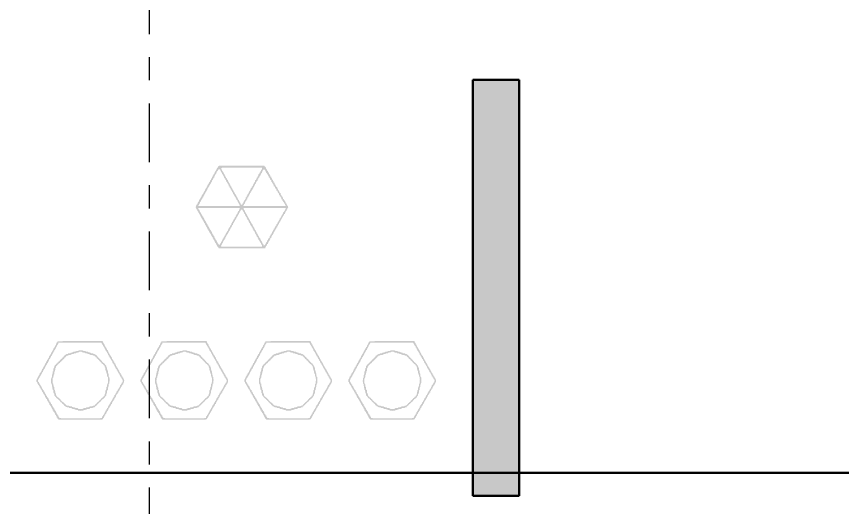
# Model space of a CAD drawing. Header units: metres. Extents: x -1.9 to 50, y -4.7 to 20.4.
# Drawn here: x 9.224 to 12.8, y 15.85 to 17.974 of the extents above; entities that cross this region are included whole.
import ezdxf

# ---------------------------------------------------------------- set-up
doc = ezdxf.new("R2010")
doc.units = ezdxf.units.M
doc.header["$LTSCALE"] = 0.1
doc.linetypes.add('DASHDOT', pattern=[3.556, 2.54, -0.508, 0, -0.508])
for name, color, linetype, lineweight in [('CORTES', 7, 'DASHDOT', 30), ('PAREDE', 7, 'Continuous', 50), ('PAREDE_CORTA_FOGO', 30, 'Continuous', 50), ('VASOS_TANQUES', 30, 'Continuous', 30)]:
    doc.layers.add(name, color=color, linetype=linetype, lineweight=lineweight)

# ---------------------------------------------------------------- blocks, each defined once
blk = doc.blocks.new('VASO_PRESSAO')
h = blk.add_hatch(color=256)
h.dxf.hatch_style = 1
h.paths.add_polyline_path([(-0.2586, 0.4458), (0.2448, 0.4476), (0.257, 0.4449), (0.2595, 0.4303), (0.2659, 0.4263), (0.2692, 0.411), (0.2766, 0.4092), (0.279, 0.3933), (0.2845, 0.3896), (0.2868, 0.3774), (0.2937, 0.3741), (0.2961, 0.3636), (0.3021, 0.3603), (0.3059, 0.3449), (0.3132, 0.3423), (0.3157, 0.3287), (0.321, 0.3261), (0.3237, 0.3114), (0.3304, 0.3081), (0.3319, 0.2992), (0.3352, 0.2918), (0.3401, 0.2892), (0.3426, 0.281), (0.3499, 0.278), (0.3523, 0.2625), (0.3597, 0.2606), (0.3621, 0.2452), (0.3679, 0.2405), (0.3712, 0.2283), (0.3782, 0.2234), (0.3793, 0.2149), (0.3864, 0.2112), (0.389, 0.1961), (0.3965, 0.194), (0.3988, 0.1807), (0.4045, 0.1769), (0.4074, 0.1623), (0.4135, 0.1594), (0.4159, 0.1487), (0.4222, 0.1451), (0.4257, 0.1323), (0.433, 0.1303), (0.4355, 0.114), (0.4435, 0.1109), (0.446, 0.0962), (0.4513, 0.0914), (0.4526, 0.0848), (0.4579, 0.0816), (0.4624, 0.0662), (0.4698, 0.0645), (0.4724, 0.0474), (0.4795, 0.0459), (0.4823, 0.0327), (0.4904, 0.0278), (0.491, 0.0205), (0.4982, 0.0082), (0.5, -0.004), (0.4968, -0.026), (0.4915, -0.0284), (0.4891, -0.0431), (0.4819, -0.0467), (0.4795, -0.0548), (0.4731, -0.0578), (0.4697, -0.0735), (0.4628, -0.0749), (0.4601, -0.092), (0.4526, -0.0939), (0.4518, -0.1018), (0.4444, -0.1116), (0.4439, -0.1189), (0.436, -0.1238), (0.4335, -0.1385), (0.4257, -0.1407), (0.4233, -0.1538), (0.4159, -0.1571), (0.4149, -0.1653), (0.4085, -0.1702), (0.4046, -0.1849), (0.3988, -0.1892), (0.3967, -0.202), (0.389, -0.2043), (0.3865, -0.2191), (0.3793, -0.2229), (0.3781, -0.2314), (0.3719, -0.2346), (0.3676, -0.2485), (0.3621, -0.2519), (0.3598, -0.268), (0.3524, -0.2699), (0.3485, -0.2851), (0.3426, -0.2885), (0.3401, -0.2967), (0.3339, -0.2998), (0.3309, -0.3145), (0.3235, -0.3169), (0.3206, -0.3328), (0.3157, -0.3357), (0.3132, -0.3474), (0.3059, -0.3521), (0.3035, -0.3625), (0.2966, -0.3658), (0.2937, -0.3811), (0.2863, -0.3829), (0.2839, -0.396), (0.279, -0.399), (0.2766, -0.4096), (0.2715, -0.4123), (0.2668, -0.4284), (0.2599, -0.4318), (0.2564, -0.444), (0.235, -0.4476), (-0.2491, -0.446), (-0.2539, -0.44), (-0.2588, -0.4387), (-0.2613, -0.4282), (-0.2685, -0.4245), (-0.2709, -0.4098), (-0.2762, -0.4074), (-0.2797, -0.3927), (-0.2865, -0.3903), (-0.2901, -0.3756), (-0.2968, -0.3707), (-0.298, -0.3622), (-0.3053, -0.3585), (-0.3077, -0.3459), (-0.3153, -0.3438), (-0.3175, -0.3289), (-0.3232, -0.3243), (-0.3266, -0.3096), (-0.3322, -0.3067), (-0.3346, -0.2961), (-0.342, -0.2922), (-0.3444, -0.2799), (-0.352, -0.2778), (-0.3542, -0.2626), (-0.3598, -0.2582), (-0.364, -0.2451), (-0.3701, -0.2411), (-0.3713, -0.2325), (-0.3781, -0.2289), (-0.3811, -0.2137), (-0.3884, -0.212), (-0.3917, -0.1971), (-0.3982, -0.1957), (-0.408, -0.1664), (-0.415, -0.1629), (-0.4177, -0.1505), (-0.4254, -0.1482), (-0.428, -0.1336), (-0.4358, -0.1287), (-0.4364, -0.1213), (-0.4446, -0.1036), (-0.452, -0.1018), (-0.4544, -0.0862), (-0.4618, -0.0833), (-0.4654, -0.0676), (-0.4715, -0.0645), (-0.474, -0.0539), (-0.4813, -0.0493), (-0.4838, -0.0379), (-0.4889, -0.0358), (-0.4933, -0.0187), (-0.4994, -0.0162), (-0.5, 0.0058), (-0.4984, 0.0105), (-0.4934, 0.0131), (-0.4813, 0.0457), (-0.474, 0.0481), (-0.4716, 0.0645), (-0.4642, 0.0665), (-0.4618, 0.0816), (-0.4544, 0.0854), (-0.452, 0.0936), (-0.4469, 0.0962), (-0.4432, 0.1109), (-0.4381, 0.1158), (-0.4353, 0.1305), (-0.4276, 0.1329), (-0.4253, 0.1476), (-0.4177, 0.1497), (-0.4153, 0.1647), (-0.408, 0.1683), (-0.3991, 0.194), (-0.3914, 0.1989), (-0.3889, 0.2136), (-0.3811, 0.2165), (-0.3787, 0.2332), (-0.3713, 0.2352), (-0.3686, 0.2478), (-0.3615, 0.2515), (-0.3526, 0.2796), (-0.3448, 0.2845), (-0.342, 0.2974), (-0.3346, 0.2992), (-0.3323, 0.3163), (-0.3248, 0.3181), (-0.3224, 0.3307), (-0.3168, 0.3358), (-0.3151, 0.3454), (-0.3099, 0.3481), (-0.3061, 0.3627), (-0.2981, 0.3676), (-0.2955, 0.3805), (-0.2881, 0.3823), (-0.2857, 0.3994), (-0.2784, 0.4012), (-0.2756, 0.4165), (-0.2703, 0.4214), (-0.2686, 0.4306), (-0.2624, 0.4336)])
h.paths.add_polyline_path([(0.235, 0.4302), (-0.2491, 0.4276), (-0.2515, 0.4137), (-0.2588, 0.4102), (-0.2599, 0.4018), (-0.2663, 0.397), (-0.27, 0.3823), (-0.2771, 0.3725), (-0.2777, 0.3652), (-0.2857, 0.361), (-0.2879, 0.3456), (-0.2955, 0.3434), (-0.298, 0.3309), (-0.3053, 0.3272), (-0.3064, 0.3187), (-0.3102, 0.311), (-0.316, 0.3065), (-0.3165, 0.2992), (-0.3209, 0.2943), (-0.3242, 0.282), (-0.3322, 0.2775), (-0.3344, 0.2625), (-0.3422, 0.26), (-0.3444, 0.2454), (-0.3517, 0.2417), (-0.3599, 0.2234), (-0.3605, 0.216), (-0.3677, 0.2112), (-0.3706, 0.1965), (-0.3778, 0.194), (-0.3811, 0.1791), (-0.3887, 0.1769), (-0.3909, 0.1622), (-0.3982, 0.1586), (-0.3993, 0.15), (-0.4071, 0.1329), (-0.4145, 0.128), (-0.4171, 0.1134), (-0.4251, 0.1102), (-0.4274, 0.0938), (-0.4349, 0.0919), (-0.4373, 0.0788), (-0.4429, 0.0742), (-0.4446, 0.0647), (-0.4498, 0.062), (-0.4544, 0.0459), (-0.4616, 0.0425), (-0.4642, 0.0294), (-0.4716, 0.0278), (-0.4738, 0.0107), (-0.4817, 0.0082), (-0.4813, -0.0157), (-0.4732, -0.0187), (-0.4699, -0.0333), (-0.4642, -0.0362), (-0.4618, -0.0467), (-0.4544, -0.0496), (-0.452, -0.0629), (-0.4442, -0.0651), (-0.4419, -0.0798), (-0.4364, -0.0847), (-0.4349, -0.0938), (-0.4294, -0.0969), (-0.4251, -0.1099), (-0.4177, -0.1117), (-0.4153, -0.1278), (-0.408, -0.13), (-0.3982, -0.1566), (-0.3909, -0.1594), (-0.3884, -0.1748), (-0.3811, -0.1767), (-0.3774, -0.1922), (-0.3713, -0.1952), (-0.3689, -0.2034), (-0.3621, -0.2069), (-0.3593, -0.2216), (-0.354, -0.224), (-0.3517, -0.2396), (-0.3444, -0.2424), (-0.342, -0.2504), (-0.337, -0.2534), (-0.3322, -0.2689), (-0.3248, -0.2717), (-0.3224, -0.2869), (-0.3169, -0.29), (-0.3126, -0.3036), (-0.3065, -0.3071), (-0.3053, -0.3157), (-0.2984, -0.3194), (-0.2955, -0.3342), (-0.2882, -0.336), (-0.2855, -0.3487), (-0.2774, -0.3536), (-0.2691, -0.3805), (-0.2613, -0.3839), (-0.2586, -0.3976), (-0.2509, -0.4), (-0.2476, -0.4147), (-0.2417, -0.4176), (-0.2393, -0.4275), (-0.2197, -0.4307), (0.2277, -0.4307), (0.2458, -0.4269), (0.2494, -0.4098), (0.257, -0.4077), (0.2595, -0.3957), (0.2668, -0.3917), (0.2692, -0.381), (0.2752, -0.378), (0.2783, -0.3634), (0.2839, -0.3599), (0.2863, -0.3463), (0.2937, -0.3446), (0.298, -0.3291), (0.3043, -0.3243), (0.3049, -0.3169), (0.313, -0.312), (0.3153, -0.2974), (0.3207, -0.2949), (0.323, -0.2813), (0.3304, -0.2788), (0.3314, -0.2705), (0.3377, -0.2656), (0.3412, -0.2582), (0.3418, -0.2509), (0.3499, -0.2466), (0.352, -0.2338), (0.36, -0.2314), (0.3684, -0.2045), (0.3768, -0.1996), (0.3793, -0.1864), (0.3866, -0.1847), (0.389, -0.1688), (0.3964, -0.1664), (0.3974, -0.158), (0.4046, -0.1482), (0.4052, -0.1409), (0.4135, -0.1365), (0.4156, -0.1213), (0.4233, -0.1194), (0.4257, -0.1067), (0.433, -0.103), (0.4341, -0.0944), (0.4416, -0.0896), (0.4447, -0.0749), (0.4502, -0.0724), (0.4526, -0.0555), (0.4599, -0.0537), (0.4646, -0.0407), (0.4706, -0.0358), (0.4712, -0.0284), (0.4795, -0.0237), (0.4839, -0.004), (0.4795, 0.0099), (0.4746, 0.0122), (0.4705, 0.0205), (0.4697, 0.0285), (0.4624, 0.0304), (0.4598, 0.0449), (0.4519, 0.0474), (0.4495, 0.062), (0.4441, 0.0669), (0.4428, 0.0757), (0.4361, 0.0791), (0.433, 0.092), (0.4257, 0.0938), (0.4233, 0.1104), (0.4152, 0.1134), (0.4126, 0.128), (0.405, 0.1329), (0.3972, 0.15), (0.3964, 0.158), (0.3889, 0.1598), (0.3863, 0.1769), (0.3793, 0.1784), (0.3763, 0.1916), (0.3684, 0.1965), (0.3597, 0.2241), (0.3523, 0.2258), (0.3497, 0.2405), (0.3426, 0.242), (0.3396, 0.2576), (0.3328, 0.2608), (0.3304, 0.2714), (0.3255, 0.2726), (0.3206, 0.2877), (0.3157, 0.2895), (0.3132, 0.3066), (0.3059, 0.3082), (0.3029, 0.3236), (0.2961, 0.3268), (0.2937, 0.335), (0.2875, 0.3383), (0.2844, 0.3529), (0.279, 0.356), (0.2766, 0.3719), (0.2692, 0.374), (0.2661, 0.3872), (0.2585, 0.3921), (0.2579, 0.3994), (0.2517, 0.4043), (0.2472, 0.4198), (0.2399, 0.4213), (0.2388, 0.4287)], flags=16)
h.paths.add_polyline_path([(-0.0117, 0.3432), (0.0248, 0.3432), (0.0296, 0.3366), (0.0541, 0.3338), (0.0663, 0.328), (0.081, 0.3268), (0.09, 0.3236), (0.0932, 0.3184), (0.1177, 0.3155), (0.1208, 0.3089), (0.1471, 0.3065), (0.1494, 0.3001), (0.1641, 0.298), (0.1714, 0.2949), (0.1763, 0.2875), (0.1814, 0.2869), (0.191, 0.2772), (0.1916, 0.2723), (0.2006, 0.2674), (0.2013, 0.2625), (0.2098, 0.2576), (0.211, 0.2527), (0.2179, 0.2491), (0.2207, 0.2429), (0.2277, 0.239), (0.2376, 0.2258), (0.245, 0.2209), (0.2521, 0.2087), (0.2766, 0.1891), (0.2888, 0.1701), (0.295, 0.1671), (0.2974, 0.15), (0.3035, 0.1465), (0.3073, 0.1134), (0.3132, 0.1104), (0.3157, 0.085), (0.3206, 0.0742), (0.323, 0.0464), (0.3255, 0.0402), (0.3306, 0.0376), (0.3339, 0.0058), (0.3304, -0.0355), (0.3241, -0.0407), (0.3206, -0.0724), (0.3154, -0.0847), (0.3134, -0.1091), (0.3084, -0.1117), (0.3059, -0.1206), (0.3038, -0.1482), (0.2986, -0.1515), (0.2961, -0.1571), (0.2947, -0.1751), (0.2888, -0.178), (0.2766, -0.1982), (0.2692, -0.2024), (0.2643, -0.2098), (0.2521, -0.2154), (0.2472, -0.2237), (0.2423, -0.2245), (0.2396, -0.2314), (0.2331, -0.2362), (0.2322, -0.2411), (0.2155, -0.2521), (0.2128, -0.2582), (0.2057, -0.2619), (0.2008, -0.2701), (0.1934, -0.2728), (0.1929, -0.2778), (0.1861, -0.2806), (0.1837, -0.2891), (0.1767, -0.29), (0.1739, -0.2965), (0.1665, -0.2974), (0.1641, -0.3054), (0.1489, -0.3071), (0.1447, -0.312), (0.1372, -0.3149), (0.1101, -0.3169), (0.1079, -0.3221), (0.1005, -0.325), (0.0737, -0.3275), (0.0712, -0.3327), (0.0639, -0.335), (0.037, -0.3382), (0.0345, -0.3438), (0.0052, -0.3473), (-0.0266, -0.3439), (-0.029, -0.3382), (-0.0583, -0.334), (-0.0633, -0.3322), (-0.0657, -0.3269), (-0.0926, -0.3247), (-0.0957, -0.3194), (-0.1035, -0.3169), (-0.127, -0.3145), (-0.1317, -0.3082), (-0.1578, -0.3047), (-0.1684, -0.2964), (-0.1757, -0.2956), (-0.1782, -0.2893), (-0.1855, -0.2883), (-0.1872, -0.2802), (-0.1936, -0.2778), (-0.1947, -0.2705), (-0.2038, -0.268), (-0.2049, -0.2607), (-0.2124, -0.2596), (-0.2148, -0.2508), (-0.2222, -0.2498), (-0.2246, -0.2434), (-0.2308, -0.2411), (-0.2319, -0.2336), (-0.2393, -0.2326), (-0.2415, -0.224), (-0.2491, -0.2228), (-0.2513, -0.2142), (-0.2607, -0.2118), (-0.2613, -0.2067), (-0.2686, -0.204), (-0.2759, -0.1967), (-0.2804, -0.1873), (-0.2874, -0.1849), (-0.2882, -0.1775), (-0.2959, -0.1751), (-0.298, -0.1503), (-0.3031, -0.1482), (-0.306, -0.1385), (-0.3082, -0.1116), (-0.314, -0.1091), (-0.3151, -0.1059), (-0.3261, -0.0407), (-0.3323, -0.0358), (-0.3343, -0.0064), (-0.332, 0.0253), (-0.3248, 0.0323), (-0.3224, 0.0624), (-0.3176, 0.0694), (-0.3151, 0.1005), (-0.3089, 0.1036), (-0.3054, 0.1378), (-0.2995, 0.1403), (-0.2955, 0.1673), (-0.2882, 0.1686), (-0.2864, 0.1769), (-0.2784, 0.1786), (-0.2768, 0.1867), (-0.2711, 0.1885), (-0.2686, 0.1949), (-0.2613, 0.1958), (-0.2597, 0.2038), (-0.2515, 0.2056), (-0.25, 0.2136), (-0.2417, 0.2155), (-0.2402, 0.2234), (-0.2313, 0.2258), (-0.2302, 0.2332), (-0.2235, 0.2356), (-0.2222, 0.2408), (-0.2148, 0.2418), (-0.2127, 0.2503), (-0.2051, 0.2516), (-0.203, 0.26), (-0.1953, 0.2614), (-0.1932, 0.2698), (-0.1869, 0.2723), (-0.1859, 0.2796), (-0.1782, 0.281), (-0.1757, 0.2874), (-0.1684, 0.2883), (-0.1654, 0.2967), (-0.1415, 0.3009), (-0.139, 0.3066), (-0.1121, 0.3096), (-0.1097, 0.3152), (-0.084, 0.3187), (-0.0808, 0.3236), (-0.073, 0.3265), (-0.051, 0.3288), (-0.0451, 0.3334), (-0.0212, 0.3358), (-0.0192, 0.3408)])
h.paths.add_polyline_path([(-0.0095, 0.3261), (-0.0144, 0.3204), (-0.0459, 0.3138), (-0.0486, 0.3086), (-0.073, 0.306), (-0.0755, 0.3006), (-0.103, 0.2967), (-0.1107, 0.2894), (-0.1293, 0.2874), (-0.139, 0.285), (-0.1415, 0.2819), (-0.1562, 0.2803), (-0.1586, 0.2727), (-0.1659, 0.2713), (-0.1693, 0.2625), (-0.1772, 0.26), (-0.1787, 0.2527), (-0.1869, 0.2503), (-0.1881, 0.2429), (-0.1928, 0.2419), (-0.1956, 0.2356), (-0.2039, 0.2332), (-0.2051, 0.2258), (-0.2137, 0.2234), (-0.2148, 0.2161), (-0.2241, 0.2136), (-0.2344, 0.198), (-0.2491, 0.1887), (-0.2522, 0.1818), (-0.2608, 0.1769), (-0.2618, 0.172), (-0.2705, 0.1671), (-0.2712, 0.1623), (-0.2768, 0.1574), (-0.2797, 0.1403), (-0.2848, 0.1378), (-0.2882, 0.1046), (-0.2939, 0.1011), (-0.2979, 0.0669), (-0.3033, 0.0645), (-0.3076, 0.0302), (-0.3126, 0.0277), (-0.3153, 0.018), (-0.3168, -0.0064), (-0.3149, -0.0333), (-0.3077, -0.0399), (-0.3037, -0.0724), (-0.298, -0.076), (-0.2955, -0.1034), (-0.2935, -0.1091), (-0.2881, -0.1116), (-0.2857, -0.1395), (-0.2833, -0.1479), (-0.2784, -0.1499), (-0.2749, -0.1727), (-0.2692, -0.1776), (-0.2672, -0.1849), (-0.2613, -0.1855), (-0.2571, -0.1947), (-0.2515, -0.1952), (-0.2417, -0.2021), (-0.2368, -0.21), (-0.2296, -0.2142), (-0.221, -0.2289), (-0.2126, -0.2338), (-0.2099, -0.2403), (-0.2051, -0.2414), (-0.2002, -0.2479), (-0.1911, -0.2509), (-0.1855, -0.26), (-0.1782, -0.2629), (-0.1757, -0.2699), (-0.1689, -0.2729), (-0.1678, -0.2778), (-0.1584, -0.2802), (-0.1562, -0.2874), (-0.1317, -0.2897), (-0.1195, -0.2954), (-0.0956, -0.2974), (-0.0922, -0.3047), (-0.0657, -0.3066), (-0.057, -0.3145), (-0.029, -0.3169), (-0.0266, -0.3228), (-0.0192, -0.325), (0.0052, -0.3263), (0.0321, -0.3237), (0.0371, -0.3169), (0.0639, -0.3149), (0.0724, -0.3071), (0.1005, -0.3049), (0.1031, -0.2998), (0.1082, -0.2974), (0.1372, -0.2949), (0.1421, -0.2907), (0.1617, -0.2867), (0.1644, -0.2802), (0.1714, -0.2774), (0.1742, -0.2705), (0.1812, -0.2673), (0.184, -0.2607), (0.191, -0.2571), (0.1918, -0.2509), (0.2006, -0.2485), (0.2032, -0.242), (0.2101, -0.2411), (0.2114, -0.2338), (0.2197, -0.2314), (0.2211, -0.224), (0.2301, -0.2204), (0.2308, -0.2142), (0.2375, -0.2106), (0.2399, -0.2028), (0.2465, -0.202), (0.2497, -0.1958), (0.257, -0.195), (0.2584, -0.1873), (0.2668, -0.1854), (0.2692, -0.1764), (0.2766, -0.1752), (0.279, -0.1557), (0.284, -0.1482), (0.2869, -0.114), (0.2935, -0.1091), (0.2973, -0.0773), (0.3035, -0.0726), (0.3065, -0.0407), (0.3132, -0.0352), (0.3159, 0.0058), (0.3134, 0.0376), (0.3054, 0.0474), (0.3035, 0.0742), (0.297, 0.0791), (0.2923, 0.1109), (0.2863, 0.1134), (0.2835, 0.1451), (0.279, 0.15), (0.2766, 0.1671), (0.2679, 0.1696), (0.2668, 0.1771), (0.2595, 0.1781), (0.257, 0.1869), (0.2497, 0.1879), (0.2472, 0.1944), (0.2399, 0.1954), (0.2378, 0.2038), (0.2314, 0.2063), (0.2305, 0.2136), (0.2228, 0.2149), (0.2203, 0.2238), (0.212, 0.2258), (0.2106, 0.2337), (0.2032, 0.2347), (0.2008, 0.2411), (0.1934, 0.2421), (0.1916, 0.2503), (0.1853, 0.2527), (0.1844, 0.26), (0.1756, 0.2625), (0.1739, 0.2706), (0.1657, 0.2723), (0.1641, 0.2798), (0.1494, 0.2817), (0.1372, 0.2874), (0.1182, 0.2894), (0.1112, 0.2918), (0.1085, 0.2967), (0.0834, 0.3007), (0.081, 0.3065), (0.0565, 0.3087), (0.054, 0.3138), (0.0231, 0.3187), (0.015, 0.3258)], flags=16)
blk = doc.blocks.new('CENTRAL_GLP')
h = blk.add_hatch(color=256)
h.dxf.hatch_style = 1
h.paths.add_polyline_path([(-0.2428, 0.4474), (0.2309, 0.4476), (0.2412, 0.4449), (0.2426, 0.4397), (0.2523, 0.4371), (0.2608, 0.419), (0.2619, 0.4101), (0.2697, 0.4061), (0.2723, 0.3928), (0.2803, 0.3905), (0.2827, 0.3776), (0.2886, 0.3724), (0.293, 0.3585), (0.2996, 0.3543), (0.3002, 0.3465), (0.3059, 0.3412), (0.3085, 0.328), (0.3163, 0.326), (0.3189, 0.3126), (0.3248, 0.3077), (0.3266, 0.2975), (0.3357, 0.2896), (0.3363, 0.2818), (0.3413, 0.2766), (0.3447, 0.2632), (0.3526, 0.2611), (0.3551, 0.247), (0.361, 0.243), (0.365, 0.2275), (0.3706, 0.2247), (0.3732, 0.2161), (0.381, 0.2131), (0.3836, 0.1992), (0.3893, 0.1964), (0.3923, 0.1809), (0.4003, 0.1757), (0.4094, 0.1522), (0.4175, 0.1498), (0.42, 0.1343), (0.426, 0.1291), (0.4299, 0.1162), (0.4353, 0.1136), (0.4379, 0.1052), (0.4432, 0.1033), (0.4457, 0.0867), (0.4544, 0.0826), (0.4579, 0.0696), (0.4638, 0.0668), (0.4664, 0.0583), (0.4715, 0.0558), (0.4741, 0.0386), (0.4819, 0.037), (0.4856, 0.023), (0.491, 0.0179), (0.4922, 0.0113), (0.4984, 0.0075), (0.5, -0.0083), (0.493, -0.0106), (0.4901, -0.0261), (0.4845, -0.0284), (0.4799, -0.0442), (0.4741, -0.0456), (0.473, -0.0546), (0.4664, -0.0626), (0.4638, -0.0741), (0.456, -0.0773), (0.4538, -0.0908), (0.4457, -0.0931), (0.445, -0.1012), (0.4371, -0.1115), (0.4365, -0.1193), (0.4297, -0.1219), (0.4257, -0.1374), (0.4198, -0.1411), (0.4172, -0.1551), (0.4094, -0.1574), (0.4068, -0.1701), (0.4009, -0.1762), (0.4003, -0.184), (0.3939, -0.1866), (0.3895, -0.2021), (0.3836, -0.2053), (0.381, -0.2202), (0.3732, -0.2223), (0.3692, -0.2383), (0.3629, -0.2418), (0.3613, -0.2487), (0.3558, -0.2538), (0.3531, -0.2668), (0.3451, -0.2694), (0.3421, -0.2869), (0.337, -0.2893), (0.3325, -0.303), (0.3266, -0.3064), (0.3251, -0.3134), (0.3199, -0.3185), (0.3163, -0.3349), (0.3085, -0.337), (0.3059, -0.3508), (0.3007, -0.3538), (0.2956, -0.3684), (0.2904, -0.371), (0.2888, -0.3806), (0.2826, -0.3866), (0.2805, -0.3988), (0.2725, -0.4013), (0.2697, -0.4151), (0.2619, -0.4184), (0.2608, -0.4272), (0.2529, -0.4376), (0.2516, -0.4455), (0.2335, -0.4476), (-0.2504, -0.4468), (-0.253, -0.4397), (-0.2608, -0.4367), (-0.2634, -0.4282), (-0.2698, -0.4246), (-0.2734, -0.4091), (-0.279, -0.4065), (-0.2815, -0.3922), (-0.2899, -0.3884), (-0.2928, -0.3755), (-0.2981, -0.3703), (-0.2988, -0.3625), (-0.3074, -0.3553), (-0.31, -0.3436), (-0.3151, -0.3413), (-0.3179, -0.3263), (-0.326, -0.3237), (-0.3267, -0.3159), (-0.3342, -0.3056), (-0.3358, -0.2959), (-0.3436, -0.29), (-0.3462, -0.2788), (-0.3539, -0.2759), (-0.3565, -0.2616), (-0.3621, -0.259), (-0.3647, -0.2461), (-0.3721, -0.2425), (-0.3824, -0.2139), (-0.3886, -0.2124), (-0.3926, -0.1969), (-0.3981, -0.1943), (-0.4005, -0.1786), (-0.4083, -0.1749), (-0.4186, -0.149), (-0.4257, -0.1452), (-0.429, -0.1291), (-0.4368, -0.127), (-0.4393, -0.113), (-0.4452, -0.1089), (-0.4497, -0.0938), (-0.456, -0.0908), (-0.4566, -0.0831), (-0.4642, -0.0727), (-0.4652, -0.0641), (-0.4721, -0.0624), (-0.4756, -0.0468), (-0.4812, -0.0442), (-0.4839, -0.0313), (-0.4921, -0.0261), (-0.4928, -0.0184), (-0.5, -0.008), (-0.4996, 0.0101), (-0.4937, 0.0147), (-0.4911, 0.0284), (-0.4831, 0.0308), (-0.4797, 0.0437), (-0.4749, 0.0489), (-0.4743, 0.0567), (-0.4678, 0.0609), (-0.4635, 0.0748), (-0.4575, 0.0799), (-0.4551, 0.0929), (-0.4471, 0.0952), (-0.4463, 0.1033), (-0.4387, 0.1136), (-0.4368, 0.1238), (-0.429, 0.1297), (-0.4264, 0.141), (-0.4189, 0.1447), (-0.4164, 0.1576), (-0.4107, 0.1602), (-0.4083, 0.1732), (-0.4005, 0.1771), (-0.3994, 0.1861), (-0.3911, 0.2042), (-0.3845, 0.2068), (-0.3803, 0.2223), (-0.3746, 0.2249), (-0.3721, 0.2419), (-0.3643, 0.2446), (-0.3539, 0.2707), (-0.3473, 0.2741), (-0.3436, 0.2905), (-0.3358, 0.2925), (-0.3332, 0.3077), (-0.3281, 0.3095), (-0.3231, 0.3258), (-0.3169, 0.3284), (-0.3163, 0.3362), (-0.3088, 0.3465), (-0.3074, 0.3556), (-0.2996, 0.359), (-0.2974, 0.3724), (-0.2917, 0.375), (-0.2883, 0.3905), (-0.2815, 0.392), (-0.2804, 0.4008), (-0.2728, 0.4112), (-0.2722, 0.419), (-0.2637, 0.4241), (-0.2608, 0.4375), (-0.253, 0.4387), (-0.2489, 0.4448)])
h.paths.add_polyline_path([(0.0187, -0.0104), (0.016, -0.0132), (0.0179, -0.0235), (0.0228, -0.0287), (0.0239, -0.035), (0.0316, -0.0386), (0.034, -0.0546), (0.0397, -0.0572), (0.0432, -0.0727), (0.0506, -0.0753), (0.0536, -0.0882), (0.0588, -0.0934), (0.0601, -0.1027), (0.0679, -0.1075), (0.07, -0.1193), (0.0756, -0.1221), (0.0782, -0.1374), (0.086, -0.1391), (0.0886, -0.1518), (0.0948, -0.1581), (0.0963, -0.1679), (0.1041, -0.1736), (0.1067, -0.1852), (0.1144, -0.1885), (0.1169, -0.2021), (0.1226, -0.2047), (0.1248, -0.2185), (0.1334, -0.2228), (0.134, -0.2306), (0.1429, -0.2503), (0.1481, -0.2519), (0.1532, -0.2675), (0.1585, -0.2694), (0.161, -0.2867), (0.1688, -0.2891), (0.1722, -0.303), (0.1776, -0.3082), (0.1791, -0.3153), (0.1845, -0.3185), (0.1895, -0.3352), (0.1972, -0.3381), (0.1997, -0.3522), (0.2052, -0.3548), (0.2086, -0.3703), (0.2161, -0.3729), (0.2167, -0.3806), (0.2242, -0.391), (0.2257, -0.4005), (0.2335, -0.4058), (0.2361, -0.417), (0.2423, -0.4169), (0.2438, -0.4108), (0.2516, -0.408), (0.2619, -0.3821), (0.2697, -0.3792), (0.2722, -0.3625), (0.28, -0.3607), (0.2831, -0.347), (0.2878, -0.3434), (0.2893, -0.3367), (0.2976, -0.3315), (0.3003, -0.3159), (0.306, -0.3134), (0.3085, -0.2988), (0.3163, -0.2963), (0.325, -0.2771), (0.3256, -0.2694), (0.3322, -0.2668), (0.3364, -0.2513), (0.3422, -0.2487), (0.3447, -0.2347), (0.3525, -0.2317), (0.3537, -0.2228), (0.3614, -0.2124), (0.3629, -0.2033), (0.3706, -0.2005), (0.3731, -0.1866), (0.381, -0.1847), (0.3836, -0.1713), (0.3895, -0.1659), (0.3901, -0.1581), (0.3965, -0.1552), (0.4008, -0.14), (0.4068, -0.1367), (0.4094, -0.1219), (0.4172, -0.12), (0.4198, -0.1076), (0.4258, -0.1012), (0.4264, -0.0934), (0.4333, -0.0908), (0.4374, -0.0753), (0.4432, -0.0727), (0.4457, -0.0589), (0.4534, -0.0557), (0.4545, -0.0468), (0.4615, -0.0417), (0.4664, -0.0274), (0.4715, -0.0249), (0.4715, -0.0113)], flags=16)
h.paths.add_polyline_path([(0.0032, -0.0278), (-0.0124, -0.03), (-0.0146, -0.0442), (-0.0227, -0.0465), (-0.0253, -0.06), (-0.0311, -0.0649), (-0.0316, -0.0727), (-0.0408, -0.081), (-0.0423, -0.0908), (-0.0484, -0.096), (-0.0506, -0.1089), (-0.0589, -0.1115), (-0.0615, -0.1254), (-0.0667, -0.1286), (-0.0677, -0.1374), (-0.0747, -0.1426), (-0.0796, -0.1573), (-0.0869, -0.1607), (-0.0893, -0.1736), (-0.0952, -0.1764), (-0.0977, -0.1943), (-0.1055, -0.1962), (-0.1145, -0.2202), (-0.1224, -0.2254), (-0.1255, -0.2409), (-0.1314, -0.2444), (-0.1337, -0.259), (-0.1418, -0.2613), (-0.1443, -0.2747), (-0.1501, -0.2797), (-0.1506, -0.2875), (-0.1599, -0.2959), (-0.1625, -0.3071), (-0.1688, -0.3082), (-0.1728, -0.3244), (-0.178, -0.3263), (-0.1806, -0.3406), (-0.1883, -0.3435), (-0.1893, -0.3522), (-0.1969, -0.3625), (-0.1975, -0.3703), (-0.2041, -0.3729), (-0.2083, -0.3884), (-0.2142, -0.393), (-0.2166, -0.4065), (-0.2246, -0.4087), (-0.2265, -0.4272), (-0.2116, -0.4294), (0.2154, -0.4291), (0.2184, -0.4246), (0.2158, -0.4091), (0.2076, -0.4064), (0.205, -0.391), (0.1998, -0.3891), (0.195, -0.3729), (0.1895, -0.3719), (0.1869, -0.3604), (0.1778, -0.3522), (0.1772, -0.3444), (0.1714, -0.339), (0.1688, -0.3257), (0.161, -0.3236), (0.1584, -0.3093), (0.1526, -0.3056), (0.1481, -0.2901), (0.1419, -0.2875), (0.1412, -0.2797), (0.1325, -0.2605), (0.1262, -0.259), (0.1223, -0.2435), (0.1167, -0.2409), (0.1144, -0.2248), (0.1059, -0.2202), (0.1027, -0.2073), (0.0963, -0.2041), (0.087, -0.184), (0.086, -0.1754), (0.0782, -0.173), (0.0756, -0.1585), (0.07, -0.1555), (0.0677, -0.1426), (0.0601, -0.1389), (0.0585, -0.1296), (0.0509, -0.1193), (0.0497, -0.1102), (0.0445, -0.1089), (0.0394, -0.093), (0.0341, -0.0908), (0.0313, -0.0753), (0.0232, -0.0727), (0.0207, -0.0598), (0.015, -0.0546), (0.0144, -0.0468), (0.0083, -0.0417)], flags=16)
h.paths.add_polyline_path([(0.2361, 0.409), (0.2335, 0.4024), (0.2261, 0.4008), (0.2232, 0.3853), (0.2176, 0.3827), (0.2152, 0.3672), (0.2076, 0.3633), (0.1972, 0.3371), (0.1901, 0.3336), (0.1875, 0.318), (0.1791, 0.3154), (0.1765, 0.3004), (0.1714, 0.2981), (0.1674, 0.2844), (0.16, 0.2792), (0.1594, 0.2715), (0.1532, 0.2653), (0.1513, 0.2533), (0.1429, 0.2504), (0.1404, 0.2352), (0.1351, 0.2333), (0.1303, 0.2171), (0.1248, 0.216), (0.1234, 0.2068), (0.1159, 0.1964), (0.1153, 0.1887), (0.1079, 0.1861), (0.1041, 0.17), (0.0963, 0.1682), (0.0937, 0.1534), (0.0886, 0.1509), (0.086, 0.1397), (0.0805, 0.1369), (0.0766, 0.124), (0.071, 0.1188), (0.0684, 0.1058), (0.0601, 0.1033), (0.0575, 0.0851), (0.0523, 0.0833), (0.0485, 0.0696), (0.042, 0.0661), (0.0406, 0.0593), (0.0355, 0.0541), (0.0316, 0.0373), (0.0239, 0.0347), (0.0216, 0.0205), (0.0161, 0.0181), (0.0161, 0.0123), (0.4715, 0.0118), (0.472, 0.0179), (0.4664, 0.0209), (0.4634, 0.036), (0.4552, 0.0386), (0.4518, 0.0541), (0.4457, 0.057), (0.4431, 0.0657), (0.4379, 0.0694), (0.4353, 0.0826), (0.4275, 0.0841), (0.4236, 0.1007), (0.4184, 0.1058), (0.4172, 0.1123), (0.4094, 0.1161), (0.407, 0.1291), (0.4012, 0.1317), (0.3985, 0.1473), (0.3901, 0.1524), (0.381, 0.1762), (0.3729, 0.1783), (0.3706, 0.1942), (0.3618, 0.199), (0.3525, 0.2229), (0.3445, 0.2249), (0.3421, 0.2414), (0.337, 0.2442), (0.3344, 0.2528), (0.329, 0.2559), (0.324, 0.2699), (0.3189, 0.272), (0.3159, 0.2896), (0.3085, 0.2911), (0.2982, 0.3168), (0.2904, 0.3206), (0.2878, 0.3362), (0.2826, 0.3379), (0.2789, 0.3517), (0.2723, 0.3549), (0.2697, 0.3635), (0.2627, 0.3672), (0.2595, 0.3827), (0.2539, 0.3853), (0.2497, 0.4008), (0.2438, 0.4018), (0.2412, 0.4089)], flags=16)
h.paths.add_polyline_path([(-0.2142, 0.4269), (-0.215, 0.4241), (-0.2246, 0.421), (-0.2253, 0.4112), (-0.2168, 0.4038), (-0.2142, 0.3923), (-0.209, 0.3898), (-0.2064, 0.3749), (-0.1983, 0.3724), (-0.196, 0.3594), (-0.1898, 0.3543), (-0.1857, 0.3403), (-0.1792, 0.3362), (-0.1786, 0.3284), (-0.1732, 0.3232), (-0.1702, 0.3098), (-0.1625, 0.3079), (-0.1592, 0.2922), (-0.1513, 0.2896), (-0.1484, 0.2741), (-0.1432, 0.2689), (-0.1418, 0.2619), (-0.1365, 0.2585), (-0.1314, 0.2447), (-0.1262, 0.2416), (-0.1237, 0.2249), (-0.1153, 0.2223), (-0.113, 0.2094), (-0.1071, 0.2042), (-0.1038, 0.1912), (-0.0978, 0.1884), (-0.0952, 0.1771), (-0.09, 0.1734), (-0.0874, 0.1596), (-0.0796, 0.1579), (-0.0764, 0.1421), (-0.0684, 0.1395), (-0.0667, 0.1282), (-0.0603, 0.1214), (-0.0589, 0.1121), (-0.0512, 0.1075), (-0.0486, 0.0947), (-0.0434, 0.0929), (-0.0407, 0.0774), (-0.0331, 0.0758), (-0.0301, 0.0619), (-0.0241, 0.0567), (-0.0236, 0.0489), (-0.0175, 0.0437), (-0.0124, 0.0298), (-0.0068, 0.0282), (-0.0046, 0.0217), (0.0006, 0.0208), (0.0057, 0.037), (0.0135, 0.0395), (0.0161, 0.0564), (0.0213, 0.0586), (0.0247, 0.0722), (0.0316, 0.0761), (0.0328, 0.0826), (0.0378, 0.0877), (0.0411, 0.1033), (0.0483, 0.1058), (0.0519, 0.1214), (0.0576, 0.124), (0.0601, 0.1376), (0.0679, 0.1412), (0.0688, 0.1498), (0.0764, 0.1602), (0.0771, 0.168), (0.0834, 0.1706), (0.0879, 0.1861), (0.0937, 0.1896), (0.0962, 0.2042), (0.1041, 0.2064), (0.1067, 0.2201), (0.1144, 0.2238), (0.1237, 0.2508), (0.13, 0.2534), (0.1346, 0.2689), (0.1403, 0.2723), (0.1428, 0.2896), (0.1507, 0.2916), (0.1599, 0.3155), (0.1673, 0.3206), (0.1707, 0.3362), (0.1765, 0.3406), (0.1788, 0.3543), (0.1869, 0.3565), (0.1895, 0.37), (0.1972, 0.3738), (0.1984, 0.3827), (0.206, 0.3931), (0.2066, 0.4008), (0.2147, 0.406), (0.2169, 0.419), (0.2132, 0.4267)], flags=16)
h.paths.add_polyline_path([(-0.4704, -0.0104), (-0.4731, -0.0132), (-0.4721, -0.0235), (-0.464, -0.0287), (-0.4558, -0.0468), (-0.4549, -0.0552), (-0.4469, -0.0572), (-0.4445, -0.0717), (-0.4387, -0.0753), (-0.4342, -0.0894), (-0.429, -0.0913), (-0.4264, -0.1027), (-0.4186, -0.1076), (-0.4161, -0.1197), (-0.4107, -0.1219), (-0.4074, -0.1374), (-0.3997, -0.14), (-0.3991, -0.1477), (-0.3915, -0.1581), (-0.3909, -0.1659), (-0.3824, -0.1713), (-0.38, -0.184), (-0.3745, -0.1866), (-0.3708, -0.2021), (-0.3634, -0.2047), (-0.3628, -0.2124), (-0.3553, -0.2228), (-0.3539, -0.2318), (-0.3462, -0.2357), (-0.3436, -0.2492), (-0.3357, -0.2513), (-0.3328, -0.2642), (-0.3272, -0.2694), (-0.3236, -0.2849), (-0.3177, -0.2879), (-0.3151, -0.2964), (-0.3101, -0.3004), (-0.3074, -0.3138), (-0.2994, -0.3159), (-0.2969, -0.3315), (-0.291, -0.3367), (-0.2867, -0.3507), (-0.2801, -0.3548), (-0.272, -0.3729), (-0.2711, -0.381), (-0.2634, -0.3828), (-0.2608, -0.3964), (-0.253, -0.4001), (-0.2504, -0.4079), (-0.2375, -0.4055), (-0.2332, -0.391), (-0.2271, -0.3872), (-0.2248, -0.3729), (-0.2168, -0.3707), (-0.2142, -0.357), (-0.2084, -0.3522), (-0.2079, -0.3444), (-0.1987, -0.3361), (-0.1971, -0.3263), (-0.1909, -0.3217), (-0.1887, -0.3082), (-0.1806, -0.3059), (-0.178, -0.2912), (-0.1728, -0.2886), (-0.1717, -0.2797), (-0.1648, -0.2745), (-0.1599, -0.26), (-0.1522, -0.2564), (-0.15, -0.2435), (-0.1443, -0.2409), (-0.1418, -0.2233), (-0.134, -0.2211), (-0.1248, -0.1969), (-0.1163, -0.1917), (-0.1139, -0.1762), (-0.1081, -0.1736), (-0.1056, -0.1581), (-0.0978, -0.1562), (-0.0938, -0.1426), (-0.0893, -0.1374), (-0.0887, -0.1296), (-0.0808, -0.1245), (-0.0771, -0.1103), (-0.0699, -0.1089), (-0.067, -0.0934), (-0.0615, -0.0913), (-0.0589, -0.0784), (-0.0512, -0.0741), (-0.05, -0.0649), (-0.0425, -0.0546), (-0.0419, -0.0468), (-0.0331, -0.0417), (-0.031, -0.0287), (-0.0253, -0.0261), (-0.0253, -0.0117)], flags=16)
h.paths.add_polyline_path([(-0.2479, 0.4121), (-0.2535, 0.4034), (-0.2608, 0.4015), (-0.2617, 0.3931), (-0.266, 0.3864), (-0.2711, 0.3844), (-0.2807, 0.3569), (-0.2893, 0.3522), (-0.2916, 0.3387), (-0.2971, 0.3362), (-0.2996, 0.319), (-0.3074, 0.3164), (-0.3166, 0.2922), (-0.324, 0.287), (-0.3274, 0.2715), (-0.3332, 0.2675), (-0.3356, 0.2533), (-0.3436, 0.2512), (-0.3466, 0.2378), (-0.3539, 0.234), (-0.3552, 0.2249), (-0.3627, 0.2145), (-0.3634, 0.2068), (-0.3701, 0.2042), (-0.3741, 0.1887), (-0.3798, 0.1855), (-0.3824, 0.171), (-0.3902, 0.1688), (-0.3928, 0.1561), (-0.3987, 0.1498), (-0.3993, 0.1421), (-0.4057, 0.1383), (-0.4101, 0.124), (-0.4161, 0.1193), (-0.4184, 0.1058), (-0.4264, 0.1036), (-0.429, 0.087), (-0.4368, 0.0836), (-0.4471, 0.0576), (-0.4541, 0.0541), (-0.4568, 0.0386), (-0.4626, 0.0354), (-0.4652, 0.0205), (-0.473, 0.0183), (-0.473, 0.0123), (-0.0357, 0.0106), (-0.0244, 0.0127), (-0.0265, 0.0256), (-0.0319, 0.0308), (-0.0331, 0.0374), (-0.0398, 0.0412), (-0.0434, 0.0575), (-0.0486, 0.0596), (-0.0512, 0.0749), (-0.0596, 0.0774), (-0.0621, 0.0903), (-0.0679, 0.0955), (-0.0693, 0.1051), (-0.0771, 0.1107), (-0.0796, 0.1223), (-0.0874, 0.1251), (-0.0899, 0.1395), (-0.0957, 0.1421), (-0.0979, 0.155), (-0.1055, 0.1586), (-0.1081, 0.1702), (-0.1148, 0.1783), (-0.1159, 0.1873), (-0.1217, 0.1887), (-0.1262, 0.2046), (-0.1318, 0.2068), (-0.134, 0.2204), (-0.1427, 0.2249), (-0.1457, 0.2404), (-0.1509, 0.2456), (-0.1521, 0.2522), (-0.1593, 0.2559), (-0.1625, 0.2696), (-0.1703, 0.2715), (-0.1728, 0.2891), (-0.1787, 0.2922), (-0.1828, 0.3077), (-0.1895, 0.3103), (-0.1977, 0.3284), (-0.1987, 0.3371), (-0.2064, 0.3395), (-0.2089, 0.3543), (-0.2147, 0.3569), (-0.2184, 0.3724), (-0.2255, 0.375), (-0.2261, 0.3827), (-0.2337, 0.3931), (-0.2349, 0.4021), (-0.2409, 0.4034)], flags=16)

msp = doc.modelspace()

# ---------------------------------------------------------------- hatches: boundary and pattern name
at = {"layer": 'PAREDE_CORTA_FOGO'}
h = msp.add_hatch(color=7, dxfattribs=at)
h.dxf.hatch_style = 1
h.paths.add_polyline_path([(11.4, 17.7), (11.4, 16), (11.4, 15.9), (11.2, 15.9), (11.2, 17.6), (11.2, 17.7)])

# ---------------------------------------------------------------- linework, layer by layer
at = {"layer": 'CORTES'}
msp.add_line((9.8, -2.6), (9.8, 20), dxfattribs=at)
at = {"layer": 'PAREDE'}
for p, q in [((8.7684, 16), (9.2474, 16)), ((9.2474, 16), (9.7263, 16)), ((9.7263, 16), (10.2053, 16)), ((10.2053, 16), (10.6842, 16)), ((10.6842, 16), (11.1632, 16)), ((11.1632, 16), (11.6421, 16)), ((11.6421, 16), (12.1211, 16)), ((12.1211, 16), (12.6, 16)), ((12.6, 16), (12.8, 16)), ((12.8, 16), (13.2444, 16))]:
    msp.add_line(p, q, dxfattribs=at)
at = {"layer": 'PAREDE_CORTA_FOGO'}
for p, q in [((11.2, 17.6), (11.2, 17.7)), ((11.2, 17.7), (11.4, 17.7)), ((11.4, 17.7), (11.4, 17.275)), ((11.2, 17.175), (11.2, 17.6)), ((11.4, 17.275), (11.4, 16.85)), ((11.2, 16.75), (11.2, 17.175)), ((11.4, 16.85), (11.4, 16.425)), ((11.2, 16.325), (11.2, 16.75)), ((11.4, 16.425), (11.4, 16)), ((11.2, 15.9), (11.2, 16.325)), ((11.4, 16), (11.4, 15.9)), ((11.4, 15.9), (11.2, 15.9))]:
    msp.add_line(p, q, dxfattribs=at)

# ---------------------------------------------------------------- block references
at = {"layer": 'VASOS_TANQUES'}
for name, p, xscale, yscale, zscale in [('CENTRAL_GLP', (10.2, 17.15), 0.4, 0.4, 0.4), ('VASO_PRESSAO', (9.5, 16.4), 0.38, 0.38, 0.38), ('VASO_PRESSAO', (9.95, 16.4), 0.38, 0.38, 0.38), ('VASO_PRESSAO', (10.4, 16.4), 0.38, 0.38, 0.38), ('VASO_PRESSAO', (10.85, 16.4), 0.38, 0.38, 0.38)]:
    msp.add_blockref(name, p, dxfattribs=dict(at, xscale=xscale, yscale=yscale, zscale=zscale))

doc.saveas('drawing.dxf')
